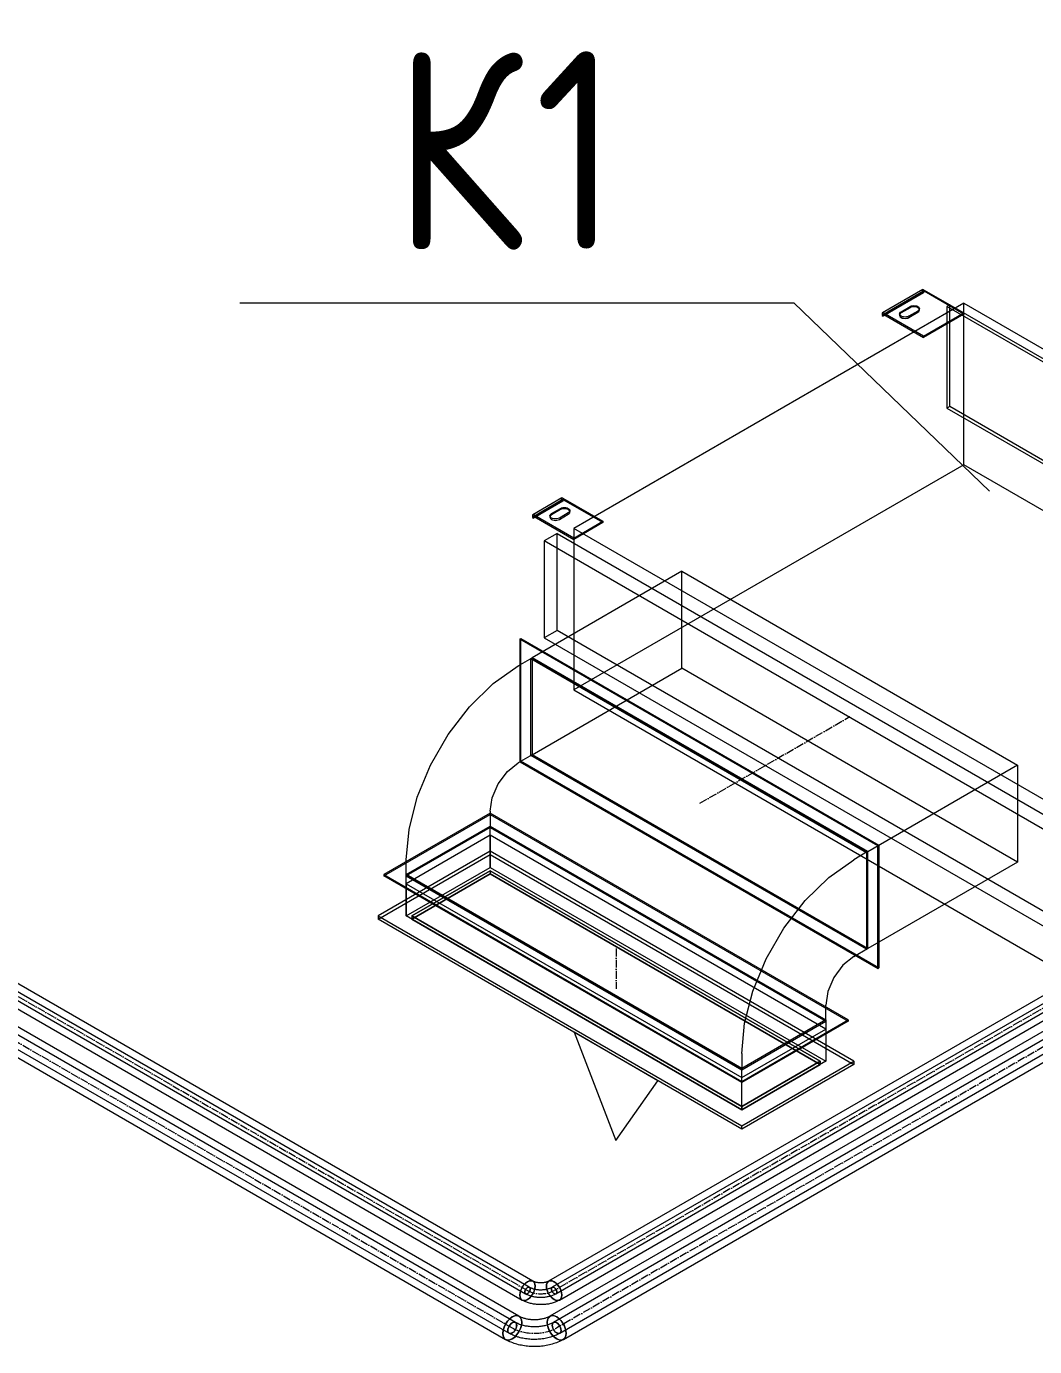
# Model space of a CAD drawing. Header units: millimetres. Extents: x -88595 to 880822, y -1054509 to -148035.
# Drawn here: x 390390 to 391664, y -330333 to -328665 of the extents above; entities that cross this region are included whole.
import ezdxf

# ---------------------------------------------------------------- set-up
doc = ezdxf.new("R2010")
doc.units = ezdxf.units.MM
doc.linetypes.add('$12$ADSK_Осевая', pattern=[14, 10, -2, 0, -2])
doc.linetypes.add('$13$ADSK_Осевая', pattern=[14, 10, -2, 0, -2])
for name, color, linetype, lineweight in [('Воздуховоды', 7, 'Continuous', 18), ('Изоляция', 7, 'Continuous', 18), ('Марки', 7, 'Continuous', 20), ('Оборудование', 7, 'Continuous', 18), ('Трубопровод', 7, 'Continuous', 18), ('Трубопроводы', 7, 'Continuous', 18)]:
    doc.layers.add(name, color=color, linetype=linetype, lineweight=lineweight)
doc.styles.add('$10$GOST Common', font='GOST_Common.ttf', dxfattribs={"width": 0.9, "height": 250})

# ---------------------------------------------------------------- blocks, each defined once
blk = doc.blocks.new('$0$ADSK_Канальный блок кондиционера1 - AD242MJERAB-3267365-В_ОВ3_1')
at = {"layer": 'Оборудование'}
for p, q in [((18015, 7646.4), (17964.1, 7617)), ((18015.4, 7649.8), (17964.5, 7620.4)), ((18016.4, 7645.6), (17965.5, 7616.2)), ((18016.6, 7647.7), (17965.7, 7618.3)), ((18015, 7646.4), (18015, 7648.9)), ((18016.4, 7645.6), (18015, 7646.4)), ((18016.4, 7649.7), (18067.3, 7620.3)), ((18016.4, 7647.2), (18016.4, 7645.6)), ((18067.3, 7618.7), (18017.1, 7647.7)), ((18067.3, 7632.5), (17574.4, 7348)), ((17988.1, 7621.9), (17999.4, 7628.5)), ((17999.4, 7626.8), (17988.1, 7620.3)), ((18011.4, 7624), (18011.4, 7625.6)), ((18049.6, 7630.5), (18046.1, 7628.5)), ((18795.6, 7195.7), (18046.1, 7628.5)), ((18046.1, 7628.5), (18046.1, 7499.9)), ((18049.6, 7501.9), (18049.6, 7630.5)), ((18049.6, 7630.5), (18799.2, 7197.8)), ((18067.3, 7428.4), (18067.3, 7632.5)), ((18067.3, 7632.5), (18809.8, 7203.9)), ((17964.1, 7619.5), (17964.1, 7617)), ((17964.1, 7617), (17965.5, 7616.2)), ((18016.4, 7590.9), (17965.5, 7620.3)), ((17965.5, 7616.2), (17965.5, 7617.8)), ((17966.2, 7618.3), (18016.4, 7589.3)), ((17986.1, 7619.1), (17986.1, 7617.4)), ((18009.3, 7622.7), (17998, 7616.2)), ((17998, 7614.6), (18009.3, 7621.1)), ((18016.4, 7590.9), (18067.3, 7620.3)), ((18067.3, 7618.7), (18016.4, 7589.3)), ((18067.3, 7620.3), (18067.3, 7618.7)), ((18016.4, 7589.3), (18016.4, 7590.9)), ((18049.6, 7501.9), (18046.1, 7499.9)), ((18046.1, 7499.9), (18795.6, 7067.1)), ((18799.2, 7069.2), (18049.6, 7501.9)), ((18067.3, 7428.4), (17574.4, 7143.9)), ((18809.8, 6999.8), (18067.3, 7428.4)), ((17558.9, 7383.1), (17522.1, 7361.9)), ((17559.3, 7386.5), (17522.5, 7365.2)), ((17560.3, 7382.3), (17523.5, 7361.1)), ((17560.5, 7384.4), (17523.7, 7363.2)), ((17558.9, 7383.1), (17558.9, 7385.6)), ((17560.3, 7382.3), (17558.9, 7383.1)), ((17560.3, 7386.4), (17611.2, 7357)), ((17560.3, 7383.9), (17560.3, 7382.3)), ((17611.2, 7355.3), (17561, 7384.3)), ((17522.1, 7364.3), (17522.1, 7361.9)), ((17522.1, 7361.9), (17523.5, 7361.1)), ((17574.4, 7335.7), (17523.5, 7365.1)), ((17523.5, 7361.1), (17523.5, 7362.7)), ((17524.2, 7363.1), (17574.4, 7334.1)), ((17544.1, 7363.9), (17544.1, 7362.3)), ((17546.2, 7366.8), (17557.5, 7373.3)), ((17557.5, 7371.7), (17546.2, 7365.1)), ((17567.4, 7367.6), (17556.1, 7361.1)), ((17556.1, 7359.4), (17567.4, 7366)), ((17569.4, 7368.8), (17569.4, 7370.5)), ((17553.2, 7341.5), (17537, 7332.1)), ((17553.2, 7219), (17553.2, 7341.5)), ((17553.2, 7341.5), (18302.8, 6908.7)), ((17574.4, 7335.7), (17611.2, 7357)), ((17611.2, 7355.3), (17574.4, 7334.1)), ((18316.9, 6919.3), (17574.4, 7348)), ((17574.4, 7348), (17574.4, 7143.9)), ((17611.2, 7357), (17611.2, 7355.3)), ((18286.5, 6899.3), (17537, 7332.1)), ((17537, 7332.1), (17537, 7209.6)), ((17574.4, 7334.1), (17574.4, 7335.7)), ((17553.2, 7219), (17537, 7209.6)), ((17537, 7209.6), (18286.5, 6776.9)), ((18302.8, 6786.2), (17553.2, 7219)), ((17574.4, 7143.9), (18316.9, 6715.2))]:
    blk.add_line(p, q, dxfattribs=at)
for points in [[(18015, 7648.9, 0), (18015, 7649.3, 0), (18015.2, 7649.6, 0), (18015.4, 7649.8, 0), (18015.7, 7649.9, 0), (18016, 7649.8, 0), (18016.4, 7649.7, 0)], [(18017.1, 7647.7, 0), (18016.9, 7647.7, 0), (18016.7, 7647.7, 0), (18016.6, 7647.7, 0), (18016.5, 7647.6, 0), (18016.4, 7647.4, 0), (18016.4, 7647.2, 0)], [(17999.4, 7628.5, 0), (18000.9, 7629.1, 0), (18002.6, 7629.5, 0), (18004.4, 7629.6, 0), (18006.2, 7629.5, 0), (18007.9, 7629.1, 0), (18009.3, 7628.5, 0), (18010.4, 7627.6, 0), (18011.1, 7626.7, 0), (18011.4, 7625.6, 0), (18011.1, 7624.6, 0), (18010.4, 7623.6, 0), (18009.3, 7622.7, 0)], [(18009.3, 7621.1, 0), (18010.4, 7622, 0), (18011.1, 7622.9, 0), (18011.4, 7624, 0), (18011.1, 7625, 0), (18010.4, 7626, 0), (18009.3, 7626.8, 0), (18007.9, 7627.5, 0), (18006.2, 7627.9, 0), (18004.4, 7628, 0), (18002.6, 7627.9, 0), (18000.9, 7627.5, 0), (17999.4, 7626.8, 0)], [(17965.5, 7620.3, 0), (17965.1, 7620.5, 0), (17964.8, 7620.5, 0), (17964.5, 7620.4, 0), (17964.3, 7620.2, 0), (17964.1, 7619.9, 0), (17964.1, 7619.5, 0)], [(17965.5, 7617.8, 0), (17965.5, 7618, 0), (17965.6, 7618.2, 0), (17965.7, 7618.3, 0), (17965.8, 7618.4, 0), (17966, 7618.3, 0), (17966.2, 7618.3, 0)], [(17998, 7616.2, 0), (17996.6, 7615.6, 0), (17994.9, 7615.2, 0), (17993.1, 7615, 0), (17991.2, 7615.2, 0), (17989.6, 7615.6, 0), (17988.1, 7616.2, 0), (17987, 7617.1, 0), (17986.3, 7618, 0), (17986.1, 7619.1, 0), (17986.3, 7620.1, 0), (17987, 7621.1, 0), (17988.1, 7621.9, 0)], [(17988.1, 7620.3, 0), (17987, 7619.5, 0), (17986.3, 7618.5, 0), (17986.1, 7617.4, 0), (17986.3, 7616.4, 0), (17987, 7615.4, 0), (17988.1, 7614.6, 0), (17989.6, 7613.9, 0), (17991.2, 7613.5, 0), (17993.1, 7613.4, 0), (17994.9, 7613.5, 0), (17996.6, 7613.9, 0), (17998, 7614.6, 0)], [(17558.9, 7385.6, 0), (17558.9, 7386, 0), (17559.1, 7386.3, 0), (17559.3, 7386.5, 0), (17559.6, 7386.6, 0), (17559.9, 7386.5, 0), (17560.3, 7386.4, 0)], [(17561, 7384.3, 0), (17560.8, 7384.4, 0), (17560.7, 7384.4, 0), (17560.5, 7384.4, 0), (17560.4, 7384.3, 0), (17560.3, 7384.1, 0), (17560.3, 7383.9, 0)], [(17523.5, 7365.1, 0), (17523.2, 7365.3, 0), (17522.8, 7365.3, 0), (17522.5, 7365.2, 0), (17522.3, 7365, 0), (17522.2, 7364.7, 0), (17522.1, 7364.3, 0)], [(17523.5, 7362.7, 0), (17523.6, 7362.9, 0), (17523.6, 7363, 0), (17523.7, 7363.2, 0), (17523.9, 7363.2, 0), (17524.1, 7363.2, 0), (17524.2, 7363.1, 0)], [(17556.1, 7361.1, 0), (17554.6, 7360.4, 0), (17552.9, 7360, 0), (17551.1, 7359.9, 0), (17549.3, 7360, 0), (17547.6, 7360.4, 0), (17546.2, 7361.1, 0), (17545.1, 7361.9, 0), (17544.4, 7362.9, 0), (17544.1, 7363.9, 0), (17544.4, 7365, 0), (17545.1, 7365.9, 0), (17546.2, 7366.8, 0)], [(17546.2, 7365.1, 0), (17545.1, 7364.3, 0), (17544.4, 7363.3, 0), (17544.1, 7362.3, 0), (17544.4, 7361.2, 0), (17545.1, 7360.3, 0), (17546.2, 7359.4, 0), (17547.6, 7358.8, 0), (17549.3, 7358.4, 0), (17551.1, 7358.2, 0), (17552.9, 7358.4, 0), (17554.6, 7358.8, 0), (17556.1, 7359.4, 0)], [(17557.5, 7373.3, 0), (17558.9, 7374, 0), (17560.6, 7374.4, 0), (17562.4, 7374.5, 0), (17564.2, 7374.4, 0), (17565.9, 7374, 0), (17567.4, 7373.3, 0), (17568.5, 7372.5, 0), (17569.2, 7371.5, 0), (17569.4, 7370.5, 0), (17569.2, 7369.4, 0), (17568.5, 7368.4, 0), (17567.4, 7367.6, 0)], [(17567.4, 7366, 0), (17568.5, 7366.8, 0), (17569.2, 7367.8, 0), (17569.4, 7368.8, 0), (17569.2, 7369.9, 0), (17568.5, 7370.8, 0), (17567.4, 7371.7, 0), (17565.9, 7372.3, 0), (17564.2, 7372.7, 0), (17562.4, 7372.9, 0), (17560.6, 7372.7, 0), (17558.9, 7372.3, 0), (17557.5, 7371.7, 0)]]:
    blk.add_polyline3d(points, dxfattribs=at)
blk = doc.blocks.new('$0$ADSK_МедьПайка_Отвод-гнутая труба - Отвод _гнутая труба_-V169-В_ОВ3_1')
at = {"layer": 'Трубопроводы', "color": 134, "true_color": 0x00a6a6}
for points in [[(27228.8, 7057.6, 0), (27229, 7059.4, 0), (27229.6, 7061.3, 0), (27230.5, 7063.2, 0), (27231.6, 7064.9, 0), (27233, 7066.3, 0), (27234.5, 7067.4, 0), (27235.9, 7068, 0), (27237.3, 7068.1, 0), (27238.4, 7067.8, 0), (27239.3, 7066.9, 0), (27239.9, 7065.7, 0), (27240.1, 7064.1, 0)], [(27240.1, 7064.1, 0), (27239.9, 7062.3, 0), (27239.3, 7060.4, 0), (27238.4, 7058.6, 0), (27237.3, 7056.9, 0), (27235.9, 7055.5, 0), (27234.5, 7054.4, 0), (27233, 7053.8, 0), (27231.6, 7053.6, 0), (27230.5, 7054, 0), (27229.6, 7054.8, 0), (27229, 7056.1, 0), (27228.8, 7057.6, 0)], [(27286.6, 7067.8, 0), (27285.7, 7067.3, 0), (27284.8, 7066.8, 0), (27283.8, 7066.3, 0), (27282.7, 7065.8, 0), (27281.6, 7065.4, 0), (27280.5, 7065, 0), (27279.3, 7064.6, 0), (27278.1, 7064.2, 0), (27276.9, 7063.9, 0), (27275.6, 7063.6, 0), (27274.4, 7063.3, 0), (27273, 7063, 0), (27271.7, 7062.8, 0), (27270.4, 7062.6, 0), (27269, 7062.5, 0), (27267.6, 7062.3, 0), (27266.2, 7062.2, 0), (27264.8, 7062.1, 0), (27263.4, 7062.1, 0), (27262, 7062.1, 0), (27260.6, 7062.1, 0), (27259.2, 7062.2, 0), (27257.8, 7062.3, 0), (27256.4, 7062.4, 0), (27255.1, 7062.6, 0), (27253.7, 7062.8, 0), (27252.4, 7063, 0), (27251, 7063.2, 0), (27249.8, 7063.5, 0), (27248.5, 7063.8, 0), (27247.2, 7064.1, 0), (27246, 7064.5, 0), (27244.9, 7064.9, 0), (27243.7, 7065.3, 0), (27242.6, 7065.7, 0), (27241.6, 7066.2, 0), (27240.6, 7066.6, 0), (27239.6, 7067.1, 0), (27238.7, 7067.6, 0), (27238.4, 7067.8, 0)], [(27285, 7064.1, 0), (27285.2, 7065.7, 0), (27285.7, 7066.9, 0), (27286.6, 7067.8, 0), (27287.8, 7068.1, 0), (27289.1, 7068, 0), (27290.6, 7067.4, 0), (27292, 7066.3, 0), (27293.4, 7064.9, 0), (27294.6, 7063.2, 0), (27295.5, 7061.3, 0), (27296, 7059.4, 0), (27296.2, 7057.6, 0)], [(27296.2, 7057.6, 0), (27296, 7056.1, 0), (27295.5, 7054.8, 0), (27294.6, 7054, 0), (27293.4, 7053.6, 0), (27292, 7053.8, 0), (27290.6, 7054.4, 0), (27289.1, 7055.5, 0), (27287.8, 7056.9, 0), (27286.6, 7058.6, 0), (27285.7, 7060.4, 0), (27285.2, 7062.3, 0), (27285, 7064.1, 0)], [(27294.6, 7054, 0), (27293.2, 7053.2, 0), (27291.8, 7052.5, 0), (27290.3, 7051.8, 0), (27288.8, 7051.2, 0), (27287.3, 7050.6, 0), (27285.7, 7050, 0), (27284.2, 7049.5, 0), (27282.6, 7049, 0), (27280.9, 7048.5, 0), (27279.3, 7048.1, 0), (27277.6, 7047.7, 0), (27275.9, 7047.4, 0), (27274.2, 7047.1, 0), (27272.4, 7046.9, 0), (27270.7, 7046.7, 0), (27268.9, 7046.5, 0), (27267.2, 7046.4, 0), (27265.4, 7046.3, 0), (27263.6, 7046.2, 0), (27261.9, 7046.2, 0), (27260.1, 7046.3, 0), (27258.3, 7046.3, 0), (27256.6, 7046.5, 0), (27254.8, 7046.6, 0), (27253.1, 7046.8, 0), (27251.3, 7047.1, 0), (27249.6, 7047.3, 0), (27247.9, 7047.7, 0), (27246.2, 7048, 0), (27244.6, 7048.4, 0), (27242.9, 7048.9, 0), (27241.3, 7049.3, 0), (27239.7, 7049.9, 0), (27238.2, 7050.4, 0), (27236.6, 7051, 0), (27235.1, 7051.6, 0), (27233.7, 7052.3, 0), (27232.2, 7053, 0), (27230.9, 7053.8, 0), (27230.5, 7054, 0)]]:
    blk.add_polyline3d(points, dxfattribs=at)
blk = doc.blocks.new('$0$ADSK_МедьПайка_Отвод-гнутая труба - Отвод _гнутая труба_-V170-В_ОВ3_1')
at = {"layer": 'Трубопроводы', "color": 190, "true_color": 0x8000ff}
for points in [[(27231.7, 7095.3, 0), (27231.8, 7096.4, 0), (27232.2, 7097.5, 0), (27232.7, 7098.6, 0), (27233.4, 7099.6, 0), (27234.2, 7100.5, 0), (27235.1, 7101.1, 0), (27236, 7101.5, 0), (27236.8, 7101.6, 0), (27237.5, 7101.4, 0), (27238, 7100.9, 0), (27238.3, 7100.1, 0), (27238.5, 7099.2, 0)], [(27238.5, 7099.2, 0), (27238.3, 7098.1, 0), (27238, 7097, 0), (27237.5, 7095.9, 0), (27236.8, 7094.9, 0), (27236, 7094, 0), (27235.1, 7093.4, 0), (27234.2, 7093, 0), (27233.4, 7092.9, 0), (27232.7, 7093.1, 0), (27232.2, 7093.6, 0), (27231.8, 7094.4, 0), (27231.7, 7095.3, 0)], [(27271.1, 7093.1, 0), (27270.3, 7092.7, 0), (27269.4, 7092.2, 0), (27268.6, 7091.8, 0), (27267.7, 7091.4, 0), (27266.8, 7091.1, 0), (27265.8, 7090.7, 0), (27264.9, 7090.4, 0), (27263.9, 7090.1, 0), (27262.9, 7089.8, 0), (27261.9, 7089.6, 0), (27260.9, 7089.4, 0), (27259.9, 7089.2, 0), (27258.9, 7089, 0), (27257.9, 7088.9, 0), (27256.8, 7088.7, 0), (27255.8, 7088.6, 0), (27254.7, 7088.6, 0), (27253.7, 7088.5, 0), (27252.6, 7088.5, 0), (27251.5, 7088.5, 0), (27250.5, 7088.5, 0), (27249.4, 7088.5, 0), (27248.4, 7088.6, 0), (27247.3, 7088.7, 0), (27246.3, 7088.8, 0), (27245.2, 7089, 0), (27244.2, 7089.1, 0), (27243.2, 7089.3, 0), (27242.2, 7089.5, 0), (27241.2, 7089.8, 0), (27240.2, 7090, 0), (27239.2, 7090.3, 0), (27238.3, 7090.6, 0), (27237.3, 7091, 0), (27236.4, 7091.3, 0), (27235.5, 7091.7, 0), (27234.6, 7092.1, 0), (27233.8, 7092.6, 0), (27232.9, 7093, 0), (27232.7, 7093.1, 0)], [(27266.4, 7101.4, 0), (27265.8, 7101.1, 0), (27265.2, 7100.8, 0), (27264.6, 7100.5, 0), (27264, 7100.2, 0), (27263.4, 7100, 0), (27262.7, 7099.7, 0), (27262, 7099.5, 0), (27261.3, 7099.3, 0), (27260.5, 7099.1, 0), (27259.8, 7098.9, 0), (27259, 7098.7, 0), (27258.2, 7098.5, 0), (27257.4, 7098.4, 0), (27256.6, 7098.3, 0), (27255.8, 7098.2, 0), (27255, 7098.1, 0), (27254.1, 7098.1, 0), (27253.3, 7098, 0), (27252.5, 7098, 0), (27251.6, 7098, 0), (27250.8, 7098, 0), (27249.9, 7098, 0), (27249.1, 7098.1, 0), (27248.3, 7098.2, 0), (27247.4, 7098.3, 0), (27246.6, 7098.4, 0), (27245.8, 7098.5, 0), (27245, 7098.7, 0), (27244.3, 7098.8, 0), (27243.5, 7099, 0), (27242.8, 7099.2, 0), (27242, 7099.4, 0), (27241.3, 7099.7, 0), (27240.6, 7099.9, 0), (27240, 7100.2, 0), (27239.4, 7100.4, 0), (27238.7, 7100.7, 0), (27238.2, 7101, 0), (27237.6, 7101.3, 0), (27237.5, 7101.4, 0)], [(27265.4, 7099.2, 0), (27265.5, 7100.1, 0), (27265.8, 7100.9, 0), (27266.4, 7101.4, 0), (27267.1, 7101.6, 0), (27267.9, 7101.5, 0), (27268.7, 7101.1, 0), (27269.6, 7100.5, 0), (27270.4, 7099.6, 0), (27271.1, 7098.6, 0), (27271.7, 7097.5, 0), (27272, 7096.4, 0), (27272.1, 7095.3, 0)], [(27272.1, 7095.3, 0), (27272, 7094.4, 0), (27271.7, 7093.6, 0), (27271.1, 7093.1, 0), (27270.4, 7092.9, 0), (27269.6, 7093, 0), (27268.7, 7093.4, 0), (27267.9, 7094, 0), (27267.1, 7094.9, 0), (27266.4, 7095.9, 0), (27265.8, 7097, 0), (27265.5, 7098.1, 0), (27265.4, 7099.2, 0)]]:
    blk.add_polyline3d(points, dxfattribs=at)
blk = doc.blocks.new('$0$ADSK_Решетка вентиляционная жалюзийная_Приточная2 - Решетка приточная_Однорядная-4279701-В_ОВ3_1')
at = {"layer": 'Воздуховоды', "color": 140, "true_color": 0x1bb3e4}
for p, q in [((8274.8, 12019.7), (8168.8, 11958.4)), ((8699.1, 11774.7), (8274.8, 12019.7)), ((8274.8, 12019.7), (8274.8, 11978.9)), ((8274.8, 11999.3), (8133.4, 11917.6)), ((8734.5, 11733.9), (8274.8, 11999.3)), ((8274.8, 11999.3), (8274.8, 11995.2)), ((8133.4, 11913.5), (8274.8, 11995.2)), ((8274.8, 11995.2), (8734.5, 11729.8)), ((8168.8, 11917.6), (8274.8, 11978.9)), ((8175.8, 11917.6), (8274.8, 11974.8)), ((8274.8, 11974.8), (8175.8, 11917.6)), ((8274.8, 11970.7), (8175.8, 11913.5)), ((8175.8, 11913.5), (8274.8, 11970.7)), ((8274.8, 11978.9), (8699.1, 11733.9)), ((8274.8, 11974.8), (8692, 11733.9)), ((8274.8, 11974.8), (8274.8, 11970.7)), ((8692, 11733.9), (8274.8, 11974.8)), ((8274.8, 11974.8), (8274.8, 11970.7)), ((8692, 11729.8), (8274.8, 11970.7)), ((8274.8, 11970.7), (8692, 11729.8)), ((8168.8, 11958.4), (8593, 11713.5)), ((8168.8, 11958.4), (8168.8, 11917.6)), ((8133.4, 11917.6), (8593, 11652.3)), ((8133.4, 11917.6), (8133.4, 11913.5)), ((8593, 11648.2), (8133.4, 11913.5)), ((8593, 11672.7), (8168.8, 11917.6)), ((8593, 11676.8), (8175.8, 11917.6)), ((8175.8, 11917.6), (8175.8, 11913.5)), ((8175.8, 11917.6), (8593, 11676.8)), ((8175.8, 11917.6), (8175.8, 11913.5)), ((8175.8, 11913.5), (8593, 11672.7)), ((8593, 11672.7), (8175.8, 11913.5)), ((8487, 11709.4), (8380.9, 11770.6)), ((8380.9, 11770.6), (8433.9, 11634)), ((8593, 11713.5), (8699.1, 11774.7)), ((8699.1, 11774.7), (8699.1, 11733.9)), ((8593, 11652.3), (8734.5, 11733.9)), ((8692, 11733.9), (8593, 11676.8)), ((8593, 11676.8), (8692, 11733.9)), ((8699.1, 11733.9), (8593, 11672.7)), ((8734.5, 11729.8), (8593, 11648.2)), ((8593, 11672.7), (8692, 11729.8)), ((8692, 11729.8), (8593, 11672.7)), ((8692, 11729.8), (8692, 11733.9)), ((8692, 11733.9), (8692, 11729.8)), ((8734.5, 11733.9), (8734.5, 11729.8)), ((8593, 11672.7), (8593, 11713.5)), ((8433.9, 11634), (8487, 11709.4)), ((8593, 11676.8), (8593, 11672.7)), ((8593, 11672.7), (8593, 11676.8)), ((8593, 11648.2), (8593, 11652.3))]:
    blk.add_line(p, q, dxfattribs=at)
blk = doc.blocks.new('$0$ADSK_Отвод_Прямоугольный1 - Стандарт-4055408-В_ОВ3_1')
at = {"layer": 'Воздуховоды', "color": 140, "true_color": 0x1bb3e4}
for p, q in [((8312.3, 12267.5), (8313.7, 12268.3)), ((8764.9, 12006.2), (8312.3, 12267.5)), ((8312.3, 12267.5), (8312.3, 12112.4)), ((8313.7, 12113.2), (8313.7, 12268.3)), ((8313.7, 12268.3), (8766.3, 12007)), ((8310.2, 12233.6), (8327.9, 12243.8)), ((8326.5, 12243), (8327.9, 12243.8)), ((8326.5, 12120.5), (8326.5, 12243)), ((8326.5, 12243), (8750.7, 11998)), ((8327.9, 12243.8), (8327.9, 12121.3)), ((8327.9, 12243.8), (8752.1, 11998.9)), ((8752.1, 11998.9), (8327.9, 12243.8)), ((8327.9, 12243.8), (8327.9, 12121.3)), ((8327.9, 12121.3), (8310.2, 12111.1)), ((8312.3, 12112.4), (8313.7, 12113.2)), ((8766.3, 11851.9), (8313.7, 12113.2)), ((8326.5, 12120.5), (8327.9, 12121.3)), ((8750.7, 11875.6), (8326.5, 12120.5)), ((8752.1, 11876.4), (8327.9, 12121.3)), ((8327.9, 12121.3), (8752.1, 11876.4)), ((8312.3, 12112.4), (8764.9, 11851.1)), ((8274.8, 12047.4), (8140.5, 11969.9)), ((8274.8, 12049.9), (8274.8, 12029.5)), ((8727.4, 11786.2), (8274.8, 12047.4)), ((8274.8, 12047.4), (8274.8, 12045.8)), ((8140.5, 11968.2), (8274.8, 12045.8)), ((8168.8, 11969.9), (8274.8, 12031.1)), ((8274.8, 12045.8), (8727.4, 11784.5)), ((8274.8, 12031.1), (8699.1, 11786.2)), ((8274.8, 12031.1), (8274.8, 12029.5)), ((8274.8, 12029.5), (8168.8, 11968.2)), ((8274.8, 12029.5), (8168.8, 11968.2)), ((8274.8, 12029.5), (8699.1, 11784.5)), ((8699.1, 11784.5), (8274.8, 12029.5)), ((8752.1, 11998.9), (8734.5, 11988.7)), ((8752.1, 11998.9), (8750.7, 11998)), ((8750.7, 11998), (8750.7, 11875.6)), ((8752.1, 11876.4), (8752.1, 11998.9)), ((8752.1, 11876.4), (8752.1, 11998.9)), ((8766.3, 12007), (8764.9, 12006.2)), ((8764.9, 11851.1), (8764.9, 12006.2)), ((8766.3, 12007), (8766.3, 11851.9)), ((8168.8, 11968.2), (8168.8, 11988.7)), ((8140.5, 11969.9), (8593, 11708.6)), ((8140.5, 11969.9), (8140.5, 11968.2)), ((8593, 11707), (8140.5, 11968.2)), ((8593, 11724.9), (8168.8, 11969.9)), ((8168.8, 11969.9), (8168.8, 11968.2)), ((8593, 11723.3), (8168.8, 11968.2)), ((8168.8, 11968.2), (8593, 11723.3)), ((8734.5, 11866.2), (8752.1, 11876.4)), ((8750.7, 11875.6), (8752.1, 11876.4)), ((8764.9, 11851.1), (8766.3, 11851.9)), ((8699.1, 11784.5), (8699.1, 11804.9)), ((8699.1, 11786.2), (8593, 11724.9)), ((8593, 11708.6), (8727.4, 11786.2)), ((8593, 11723.3), (8699.1, 11784.5)), ((8593, 11723.3), (8699.1, 11784.5)), ((8727.4, 11784.5), (8593, 11707)), ((8699.1, 11786.2), (8699.1, 11784.5)), ((8727.4, 11786.2), (8727.4, 11784.5)), ((8593, 11743.7), (8593, 11723.3)), ((8593, 11723.3), (8593, 11724.9)), ((8593, 11707), (8593, 11708.6))]:
    blk.add_line(p, q, dxfattribs=at)
for points in [[(8168.8, 11988.7, 0), (8172.3, 12027, 0), (8182.8, 12067.6, 0), (8199.6, 12108.3, 0), (8222, 12147.1, 0), (8248.8, 12182, 0), (8278.7, 12211.3, 0), (8310.2, 12233.6, 0)], [(8274.8, 12049.9, 0), (8277.5, 12067.1, 0), (8285.2, 12084.7, 0), (8296.7, 12100.2, 0), (8310.2, 12111.1, 0)], [(8593, 11743.7, 0), (8596.6, 11782.1, 0), (8607, 11822.6, 0), (8623.9, 11863.3, 0), (8646.3, 11902.1, 0), (8673.1, 11937.1, 0), (8703, 11966.4, 0), (8734.5, 11988.7, 0)], [(8734.5, 11866.2, 0), (8720.9, 11855.3, 0), (8709.5, 11839.8, 0), (8701.8, 11822.1, 0), (8699.1, 11804.9, 0)]]:
    blk.add_polyline3d(points, dxfattribs=at)
blk = doc.blocks.new('$0$ADSK_M_Оборудование1 - ADSK_Марка_15-3198495-В_ОВ3_1')
at = {"layer": 'Марки'}
blk.add_line((-17433.4, 7349), (-16733.4, 7349), dxfattribs=at)

msp = doc.modelspace()

# ---------------------------------------------------------------- linework, layer by layer
at = {"layer": 'Воздуховоды', "color": 140, "true_color": 0x1bb3e4}
for p, q in [((391218.6, -329353.6), (391029.1, -329463)), ((391218.6, -329476.1), (391218.6, -329353.6)), ((391218.6, -329353.6), (391642.9, -329598.6)), ((391453.4, -329708), (391029.1, -329463)), ((391029.1, -329463), (391029.1, -329585.5)), ((391029.1, -329585.5), (391218.6, -329476.1)), ((391642.9, -329721), (391218.6, -329476.1)), ((391029.1, -329585.5), (391453.4, -329830.4)), ((391642.9, -329598.6), (391453.4, -329708)), ((391642.9, -329598.6), (391642.9, -329721)), ((390976.1, -329677.3), (390870, -329738.6)), ((391400.3, -329922.3), (390976.1, -329677.3)), ((390976.1, -329728), (390976.1, -329677.3)), ((391453.4, -329830.4), (391453.4, -329708)), ((390870, -329789.2), (390976.1, -329728)), ((390976.1, -329728), (391400.3, -329972.9)), ((391642.9, -329721), (391453.4, -329830.4)), ((390870, -329738.6), (391294.3, -329983.5)), ((390870, -329789.2), (390870, -329738.6)), ((391294.3, -330034.2), (390870, -329789.2)), ((391294.3, -329983.5), (391400.3, -329922.3)), ((391400.3, -329922.3), (391400.3, -329972.9)), ((391400.3, -329972.9), (391294.3, -330034.2)), ((391294.3, -330034.2), (391294.3, -329983.5))]:
    msp.add_line(p, q, dxfattribs=at)
at = {"layer": 'Воздуховоды', "color": 140, "linetype": '$12$ADSK_Осевая', "true_color": 0x1bb3e4}
for p, q in [((391241.2, -329646.7), (391430.8, -329537.3)), ((391135.2, -329830.4), (391135.2, -329881.1))]:
    msp.add_line(p, q, dxfattribs=at)
at = {"layer": 'Изоляция', "color": 190, "true_color": 0x8000ff}
for p, q in [((391030.1, -330250.7), (386811.2, -327814.9)), ((386794.8, -327837.2), (391016.4, -330274.6)), ((392188.2, -329593.6), (391050, -330250.7)), ((391063.8, -330274.6), (392202, -329617.4))]:
    msp.add_line(p, q, dxfattribs=at)
at = {"layer": 'Изоляция', "color": 134, "true_color": 0x00a6a6}
for p, q in [((391012.5, -330295.1), (386806.4, -327866.7)), ((386786.6, -327894.4), (390995.5, -330324.4)), ((392168.3, -329650.4), (391051.7, -330295.1)), ((391068.6, -330324.4), (392185.2, -329679.8))]:
    msp.add_line(p, q, dxfattribs=at)
at = {"layer": 'Изоляция', "color": 190, "true_color": 0x8000ff}
for points in [[(391023.3, -330251.4, 0), (391020.7, -330253.2, 0), (391018.4, -330255.7, 0), (391016.4, -330258.7, 0), (391014.8, -330261.9, 0), (391013.9, -330265.2, 0), (391013.5, -330268.3, 0)], [(391013.5, -330268.3, 0), (391013.9, -330265.2, 0), (391014.8, -330261.9, 0), (391016.4, -330258.7, 0), (391018.4, -330255.7, 0), (391020.7, -330253.2, 0), (391023.3, -330251.4, 0)], [(391033, -330257, 0), (391032.7, -330254.3, 0), (391031.7, -330252.2, 0), (391030.1, -330250.7, 0), (391028.1, -330250.1, 0), (391025.8, -330250.3, 0), (391023.3, -330251.4, 0)], [(391023.3, -330251.4, 0), (391025.8, -330250.3, 0), (391028.1, -330250.1, 0), (391030.1, -330250.7, 0), (391031.7, -330252.2, 0), (391032.7, -330254.3, 0), (391033, -330257, 0)], [(391050, -330250.7, 0), (391049.8, -330250.9, 0), (391049.4, -330251, 0), (391049.1, -330251.2, 0), (391048.7, -330251.4, 0), (391048.3, -330251.5, 0), (391047.9, -330251.7, 0), (391047.4, -330251.8, 0), (391046.9, -330252, 0), (391046.4, -330252.1, 0), (391045.9, -330252.3, 0), (391045.3, -330252.4, 0), (391044.8, -330252.5, 0), (391044.2, -330252.6, 0), (391043.6, -330252.7, 0), (391043, -330252.8, 0), (391042.4, -330252.8, 0), (391041.8, -330252.9, 0), (391041.1, -330252.9, 0), (391040.5, -330252.9, 0), (391039.9, -330252.9, 0), (391039.2, -330252.9, 0), (391038.6, -330252.9, 0), (391038, -330252.8, 0), (391037.3, -330252.8, 0), (391036.7, -330252.7, 0), (391036.1, -330252.6, 0), (391035.5, -330252.5, 0), (391035, -330252.4, 0), (391034.4, -330252.3, 0), (391033.9, -330252.2, 0), (391033.4, -330252, 0), (391032.9, -330251.9, 0), (391032.4, -330251.7, 0), (391032, -330251.6, 0), (391031.6, -330251.4, 0), (391031.2, -330251.2, 0), (391030.8, -330251.1, 0), (391030.5, -330250.9, 0), (391030.2, -330250.8, 0), (391030.1, -330250.7, 0)], [(391056.9, -330251.4, 0), (391054.4, -330250.3, 0), (391052.1, -330250.1, 0), (391050, -330250.7, 0), (391048.5, -330252.2, 0), (391047.5, -330254.3, 0), (391047.2, -330257, 0)], [(391047.2, -330257, 0), (391047.4, -330254.7, 0), (391048.1, -330252.7, 0), (391049.3, -330251.2, 0), (391050.9, -330250.4, 0), (391052.7, -330250.1, 0), (391054.8, -330250.4, 0), (391056.9, -330251.4, 0)], [(391066.6, -330268.3, 0), (391066.3, -330265.2, 0), (391065.3, -330261.9, 0), (391063.8, -330258.7, 0), (391061.8, -330255.7, 0), (391059.4, -330253.2, 0), (391056.9, -330251.4, 0)], [(391056.9, -330251.4, 0), (391059.1, -330252.9, 0), (391061.1, -330255, 0), (391063, -330257.4, 0), (391064.5, -330260, 0), (391065.7, -330262.8, 0), (391066.4, -330265.6, 0), (391066.6, -330268.3, 0)], [(391013.5, -330268.3, 0), (391013.9, -330271, 0), (391014.8, -330273.1, 0), (391016.4, -330274.6, 0), (391018.4, -330275.2, 0), (391020.7, -330275, 0), (391023.3, -330273.9, 0)], [(391023.3, -330273.9, 0), (391020.7, -330275, 0), (391018.4, -330275.2, 0), (391016.4, -330274.6, 0), (391014.8, -330273.1, 0), (391013.9, -330271, 0), (391013.5, -330268.3, 0)], [(391023.3, -330273.9, 0), (391025.8, -330272, 0), (391028.1, -330269.6, 0), (391030.1, -330266.6, 0), (391031.7, -330263.4, 0), (391032.7, -330260.1, 0), (391033, -330257, 0)], [(391033, -330257, 0), (391032.7, -330260.1, 0), (391031.7, -330263.4, 0), (391030.1, -330266.6, 0), (391028.1, -330269.6, 0), (391025.8, -330272, 0), (391023.3, -330273.9, 0)], [(391047.2, -330257, 0), (391047.5, -330260.1, 0), (391048.5, -330263.4, 0), (391050, -330266.6, 0), (391052.1, -330269.6, 0), (391054.4, -330272, 0), (391056.9, -330273.9, 0)], [(391056.9, -330273.9, 0), (391054.7, -330272.3, 0), (391052.7, -330270.3, 0), (391050.8, -330267.9, 0), (391049.3, -330265.3, 0), (391048.1, -330262.5, 0), (391047.4, -330259.7, 0), (391047.2, -330257, 0)], [(391056.9, -330273.9, 0), (391059.4, -330275, 0), (391061.8, -330275.2, 0), (391063.8, -330274.6, 0), (391065.3, -330273.1, 0), (391066.3, -330271, 0), (391066.6, -330268.3, 0)], [(391066.6, -330268.3, 0), (391066.4, -330270.6, 0), (391065.7, -330272.6, 0), (391064.5, -330274, 0), (391063, -330274.9, 0), (391061.1, -330275.2, 0), (391059.1, -330274.8, 0), (391056.9, -330273.9, 0)], [(391063.8, -330274.6, 0), (391062.7, -330275.2, 0), (391061.6, -330275.7, 0), (391060.5, -330276.3, 0), (391059.3, -330276.8, 0), (391058.2, -330277.2, 0), (391057, -330277.7, 0), (391055.8, -330278.1, 0), (391054.6, -330278.4, 0), (391053.4, -330278.8, 0), (391052.2, -330279.1, 0), (391050.9, -330279.3, 0), (391049.7, -330279.6, 0), (391048.5, -330279.8, 0), (391047.2, -330280, 0), (391046, -330280.1, 0), (391044.7, -330280.2, 0), (391043.4, -330280.3, 0), (391042.2, -330280.4, 0), (391040.9, -330280.4, 0), (391039.6, -330280.4, 0), (391038.4, -330280.4, 0), (391037.1, -330280.3, 0), (391035.8, -330280.3, 0), (391034.6, -330280.1, 0), (391033.3, -330280, 0), (391032, -330279.8, 0), (391030.8, -330279.6, 0), (391029.6, -330279.4, 0), (391028.3, -330279.1, 0), (391027.1, -330278.8, 0), (391025.9, -330278.5, 0), (391024.7, -330278.2, 0), (391023.5, -330277.8, 0), (391022.3, -330277.4, 0), (391021.2, -330276.9, 0), (391020, -330276.4, 0), (391018.9, -330275.9, 0), (391017.8, -330275.3, 0), (391016.7, -330274.7, 0), (391016.4, -330274.6, 0)]]:
    msp.add_polyline3d(points, dxfattribs=at)
at = {"layer": 'Изоляция', "color": 134, "true_color": 0x00a6a6}
for points in [[(391004, -330295.9, 0), (391000.9, -330298.2, 0), (390998, -330301.2, 0), (390995.5, -330304.9, 0), (390993.6, -330308.8, 0), (390992.4, -330312.9, 0), (390992, -330316.7, 0)], [(390992, -330316.7, 0), (390992.4, -330312.9, 0), (390993.6, -330308.8, 0), (390995.5, -330304.9, 0), (390998, -330301.2, 0), (391000.9, -330298.2, 0), (391004, -330295.9, 0)], [(391016, -330302.8, 0), (391015.6, -330299.5, 0), (391014.4, -330296.9, 0), (391012.5, -330295.1, 0), (391010, -330294.3, 0), (391007.1, -330294.6, 0), (391004, -330295.9, 0)], [(391004, -330295.9, 0), (391007.1, -330294.6, 0), (391010, -330294.3, 0), (391012.5, -330295.1, 0), (391014.4, -330296.9, 0), (391015.6, -330299.5, 0), (391016, -330302.8, 0)], [(391051.7, -330295.1, 0), (391051, -330295.4, 0), (391050.3, -330295.8, 0), (391049.6, -330296.2, 0), (391048.8, -330296.5, 0), (391048, -330296.8, 0), (391047.1, -330297.2, 0), (391046.1, -330297.5, 0), (391045.2, -330297.8, 0), (391044.2, -330298, 0), (391043.1, -330298.3, 0), (391042.1, -330298.5, 0), (391041, -330298.8, 0), (391039.9, -330298.9, 0), (391038.7, -330299.1, 0), (391037.6, -330299.2, 0), (391036.4, -330299.4, 0), (391035.2, -330299.4, 0), (391034, -330299.5, 0), (391032.8, -330299.5, 0), (391031.6, -330299.5, 0), (391030.4, -330299.5, 0), (391029.3, -330299.5, 0), (391028.1, -330299.4, 0), (391026.9, -330299.3, 0), (391025.7, -330299.1, 0), (391024.6, -330299, 0), (391023.5, -330298.8, 0), (391022.4, -330298.6, 0), (391021.3, -330298.4, 0), (391020.3, -330298.1, 0), (391019.2, -330297.8, 0), (391018.3, -330297.6, 0), (391017.3, -330297.2, 0), (391016.4, -330296.9, 0), (391015.6, -330296.6, 0), (391014.8, -330296.3, 0), (391014, -330295.9, 0), (391013.3, -330295.5, 0), (391012.6, -330295.2, 0), (391012.5, -330295.1, 0)], [(391060.2, -330295.9, 0), (391057.1, -330294.6, 0), (391054.2, -330294.3, 0), (391051.7, -330295.1, 0), (391049.8, -330296.9, 0), (391048.6, -330299.5, 0), (391048.2, -330302.8, 0)], [(391048.2, -330302.8, 0), (391048.5, -330299.9, 0), (391049.4, -330297.5, 0), (391050.8, -330295.7, 0), (391052.7, -330294.6, 0), (391055, -330294.3, 0), (391057.5, -330294.7, 0), (391060.2, -330295.9, 0)], [(391072.1, -330316.7, 0), (391071.7, -330312.9, 0), (391070.5, -330308.8, 0), (391068.6, -330304.9, 0), (391066.1, -330301.2, 0), (391063.3, -330298.2, 0), (391060.2, -330295.9, 0)], [(391060.2, -330295.9, 0), (391062.8, -330297.8, 0), (391065.4, -330300.3, 0), (391067.6, -330303.3, 0), (391069.5, -330306.5, 0), (391070.9, -330310, 0), (391071.8, -330313.4, 0), (391072.1, -330316.7, 0)], [(390992, -330316.7, 0), (390992.4, -330320, 0), (390993.6, -330322.7, 0), (390995.5, -330324.4, 0), (390998, -330325.2, 0), (391000.9, -330324.9, 0), (391004, -330323.6, 0)], [(391004, -330323.6, 0), (391000.9, -330324.9, 0), (390998, -330325.2, 0), (390995.5, -330324.4, 0), (390993.6, -330322.7, 0), (390992.4, -330320, 0), (390992, -330316.7, 0)], [(391004, -330323.6, 0), (391007.1, -330321.3, 0), (391010, -330318.3, 0), (391012.5, -330314.7, 0), (391014.4, -330310.7, 0), (391015.6, -330306.7, 0), (391016, -330302.8, 0)], [(391016, -330302.8, 0), (391015.6, -330306.7, 0), (391014.4, -330310.7, 0), (391012.5, -330314.7, 0), (391010, -330318.3, 0), (391007.1, -330321.3, 0), (391004, -330323.6, 0)], [(391048.2, -330302.8, 0), (391048.6, -330306.7, 0), (391049.8, -330310.7, 0), (391051.7, -330314.7, 0), (391054.2, -330318.3, 0), (391057.1, -330321.3, 0), (391060.2, -330323.6, 0)], [(391060.2, -330323.6, 0), (391057.5, -330321.7, 0), (391055, -330319.2, 0), (391052.7, -330316.3, 0), (391050.8, -330313, 0), (391049.4, -330309.5, 0), (391048.5, -330306.1, 0), (391048.2, -330302.8, 0)], [(391060.2, -330323.6, 0), (391063.3, -330324.9, 0), (391066.1, -330325.2, 0), (391068.6, -330324.4, 0), (391070.5, -330322.7, 0), (391071.7, -330320, 0), (391072.1, -330316.7, 0)], [(391072.1, -330316.7, 0), (391071.8, -330319.6, 0), (391070.9, -330322, 0), (391069.5, -330323.8, 0), (391067.6, -330324.9, 0), (391065.3, -330325.2, 0), (391062.8, -330324.8, 0), (391060.2, -330323.6, 0)], [(391068.6, -330324.4, 0), (391067, -330325.3, 0), (391065.3, -330326.2, 0), (391063.6, -330327, 0), (391061.8, -330327.8, 0), (391060.1, -330328.5, 0), (391058.3, -330329.1, 0), (391056.5, -330329.7, 0), (391054.6, -330330.3, 0), (391052.8, -330330.8, 0), (391050.9, -330331.3, 0), (391049, -330331.7, 0), (391047.1, -330332.1, 0), (391045.1, -330332.4, 0), (391043.2, -330332.7, 0), (391041.2, -330332.9, 0), (391039.3, -330333.1, 0), (391037.3, -330333.3, 0), (391035.3, -330333.4, 0), (391033.3, -330333.4, 0), (391031.4, -330333.4, 0), (391029.4, -330333.4, 0), (391027.4, -330333.3, 0), (391025.4, -330333.2, 0), (391023.5, -330333, 0), (391021.5, -330332.8, 0), (391019.6, -330332.5, 0), (391017.6, -330332.2, 0), (391015.7, -330331.8, 0), (391013.8, -330331.4, 0), (391011.9, -330331, 0), (391010, -330330.5, 0), (391008.2, -330329.9, 0), (391006.4, -330329.3, 0), (391004.6, -330328.7, 0), (391002.8, -330328, 0), (391001, -330327.2, 0), (390999.3, -330326.4, 0), (390997.6, -330325.6, 0), (390996, -330324.7, 0), (390995.5, -330324.4, 0)]]:
    msp.add_polyline3d(points, dxfattribs=at)
at = {"layer": 'Марки'}
msp.add_line((391607.2, -329252.5), (391359.8, -329014.3), dxfattribs=at)
at = {"layer": 'Трубопровод', "color": 190, "true_color": 0x8000ff}
for p, q in [((386799.3, -327829.4), (391020.9, -330266.8)), ((391025.6, -330258.5), (386804.1, -327821.2)), ((392192.7, -329601.4), (391054.5, -330258.5)), ((391059.3, -330266.8), (392197.5, -329609.6))]:
    msp.add_line(p, q, dxfattribs=at)
at = {"layer": 'Трубопровод', "color": 190, "linetype": '$12$ADSK_Осевая', "true_color": 0x8000ff}
for p, q in [((386801.7, -327825.3), (391023.3, -330262.6)), ((386801.7, -327825.3), (391023.3, -330262.6)), ((392195.1, -329605.5), (391056.9, -330262.6)), ((392195.1, -329605.5), (391056.9, -330262.6))]:
    msp.add_line(p, q, dxfattribs=at)
at = {"layer": 'Трубопровод', "color": 134, "linetype": '$12$ADSK_Осевая', "true_color": 0x00a6a6}
for p, q in [((386795.1, -327879.7), (391004, -330309.8)), ((386795.1, -327879.7), (391004, -330309.8)), ((392176.8, -329665.1), (391060.2, -330309.8)), ((392176.8, -329665.1), (391060.2, -330309.8))]:
    msp.add_line(p, q, dxfattribs=at)
at = {"layer": 'Трубопровод', "color": 134, "true_color": 0x00a6a6}
for p, q in [((391008, -330302.9), (386799.1, -327872.9)), ((386791.1, -327886.6), (391000, -330316.6)), ((392172.8, -329658.2), (391056.2, -330302.9)), ((391064.1, -330316.6), (392180.7, -329672))]:
    msp.add_line(p, q, dxfattribs=at)
at = {"layer": 'Трубопровод', "color": 190, "true_color": 0x8000ff}
for points in [[(391023.3, -330258.8, 0), (391022.4, -330259.4, 0), (391021.6, -330260.2, 0), (391020.9, -330261.3, 0), (391020.3, -330262.4, 0), (391020, -330263.5, 0), (391019.9, -330264.6, 0)], [(391019.9, -330264.6, 0), (391020, -330265.5, 0), (391020.3, -330266.3, 0), (391020.9, -330266.8, 0), (391021.6, -330267, 0), (391022.4, -330266.9, 0), (391023.3, -330266.5, 0)], [(391026.6, -330260.7, 0), (391026.5, -330259.8, 0), (391026.2, -330259, 0), (391025.6, -330258.5, 0), (391024.9, -330258.3, 0), (391024.1, -330258.4, 0), (391023.3, -330258.8, 0)], [(391023.3, -330266.5, 0), (391024.1, -330265.9, 0), (391024.9, -330265, 0), (391025.6, -330264, 0), (391026.2, -330262.9, 0), (391026.5, -330261.8, 0), (391026.6, -330260.7, 0)], [(391056.9, -330258.8, 0), (391056, -330258.4, 0), (391055.2, -330258.3, 0), (391054.5, -330258.5, 0), (391054, -330259, 0), (391053.7, -330259.8, 0), (391053.5, -330260.7, 0)], [(391053.5, -330260.7, 0), (391053.7, -330261.8, 0), (391054, -330262.9, 0), (391054.5, -330264, 0), (391055.2, -330265, 0), (391056, -330265.9, 0), (391056.9, -330266.5, 0)], [(391060.3, -330264.6, 0), (391060.2, -330263.5, 0), (391059.8, -330262.4, 0), (391059.3, -330261.3, 0), (391058.6, -330260.2, 0), (391057.8, -330259.4, 0), (391056.9, -330258.8, 0)], [(391056.9, -330266.5, 0), (391057.8, -330266.9, 0), (391058.6, -330267, 0), (391059.3, -330266.8, 0), (391059.8, -330266.3, 0), (391060.2, -330265.5, 0), (391060.3, -330264.6, 0)]]:
    msp.add_polyline3d(points, dxfattribs=at)
at = {"layer": 'Трубопровод', "color": 134, "true_color": 0x00a6a6}
for points in [[(391009.6, -330306.5, 0), (391009.4, -330305, 0), (391008.9, -330303.7, 0), (391008, -330302.9, 0), (391006.8, -330302.5, 0), (391005.5, -330302.7, 0), (391004, -330303.3, 0)], [(391060.2, -330303.3, 0), (391058.7, -330302.7, 0), (391057.3, -330302.5, 0), (391056.2, -330302.9, 0), (391055.3, -330303.7, 0), (391054.7, -330305, 0), (391054.5, -330306.5, 0)], [(391004, -330303.3, 0), (391002.6, -330304.3, 0), (391001.2, -330305.8, 0), (391000, -330307.5, 0), (390999.1, -330309.3, 0), (390998.6, -330311.2, 0), (390998.4, -330313, 0)], [(390998.4, -330313, 0), (390998.6, -330314.6, 0), (390999.1, -330315.8, 0), (391000, -330316.6, 0), (391001.2, -330317, 0), (391002.6, -330316.9, 0), (391004, -330316.2, 0)], [(391004, -330316.2, 0), (391005.5, -330315.2, 0), (391006.8, -330313.8, 0), (391008, -330312.1, 0), (391008.9, -330310.2, 0), (391009.4, -330308.3, 0), (391009.6, -330306.5, 0)], [(391054.5, -330306.5, 0), (391054.7, -330308.3, 0), (391055.3, -330310.2, 0), (391056.2, -330312.1, 0), (391057.3, -330313.8, 0), (391058.7, -330315.2, 0), (391060.2, -330316.2, 0)], [(391065.8, -330313, 0), (391065.6, -330311.2, 0), (391065, -330309.3, 0), (391064.1, -330307.5, 0), (391063, -330305.8, 0), (391061.6, -330304.3, 0), (391060.2, -330303.3, 0)], [(391060.2, -330316.2, 0), (391061.6, -330316.9, 0), (391063, -330317, 0), (391064.1, -330316.6, 0), (391065, -330315.8, 0), (391065.6, -330314.6, 0), (391065.8, -330313, 0)]]:
    msp.add_polyline3d(points, dxfattribs=at)
at = {"layer": 'Трубопроводы', "color": 190, "linetype": '$13$ADSK_Осевая', "true_color": 0x8000ff}
msp.add_ellipse((391040.1, -330252.9), major_axis=(23.8, 0), ratio=0.57735, start_param=3.926991, end_param=5.497787, dxfattribs=at)
at = {"layer": 'Трубопроводы', "color": 134, "linetype": '$13$ADSK_Осевая', "true_color": 0x00a6a6}
msp.add_ellipse((391032.1, -330293.6), major_axis=(39.7, 0), ratio=0.57735, start_param=3.926991, end_param=5.497787, dxfattribs=at)

# ---------------------------------------------------------------- block references
at = {"layer": 'Воздуховоды', "color": 140, "true_color": 0x1bb3e4}
for name in ['$0$ADSK_Отвод_Прямоугольный1 - Стандарт-4055408-В_ОВ3_1', '$0$ADSK_Решетка вентиляционная жалюзийная_Приточная2 - Решетка приточная_Однорядная-4279701-В_ОВ3_1']:
    msp.add_blockref(name, (382701.2, -341706.8), dxfattribs=at)
at = {"layer": 'Марки'}
msp.add_blockref('$0$ADSK_M_Оборудование1 - ADSK_Марка_15-3198495-В_ОВ3_1', (408093.2, -336363.3), dxfattribs=at)
at = {"layer": 'Оборудование'}
msp.add_blockref('$0$ADSK_Канальный блок кондиционера1 - AD242MJERAB-3267365-В_ОВ3_1', (373507.5, -336647.4), dxfattribs=at)
at = {"layer": 'Трубопроводы', "color": 190, "true_color": 0x8000ff}
msp.add_blockref('$0$ADSK_МедьПайка_Отвод-гнутая труба - Отвод _гнутая труба_-V170-В_ОВ3_1', (363788.2, -337359.9), dxfattribs=at)
at = {"layer": 'Трубопроводы', "color": 134, "true_color": 0x00a6a6}
msp.add_blockref('$0$ADSK_МедьПайка_Отвод-гнутая труба - Отвод _гнутая труба_-V169-В_ОВ3_1', (363769.6, -337370.6), dxfattribs=at)

# ---------------------------------------------------------------- texts
at = {"layer": 'Марки', "lineweight": 9, "char_height": 250, "attachment_point": 1, "style": '$10$GOST Common'}
for s, insert, width in [('\\fGOST Common|b0|i0|c204|p34|;\\W.9;К', (390853.4, -328696.5), 216.456), ('\\fGOST Common|b0|i0|c204|p34|;\\W.9;1', (391032, -328696.5), 137.089)]:
    msp.add_mtext(s, dxfattribs=dict(at, insert=insert, width=width))

doc.saveas('drawing.dxf')
